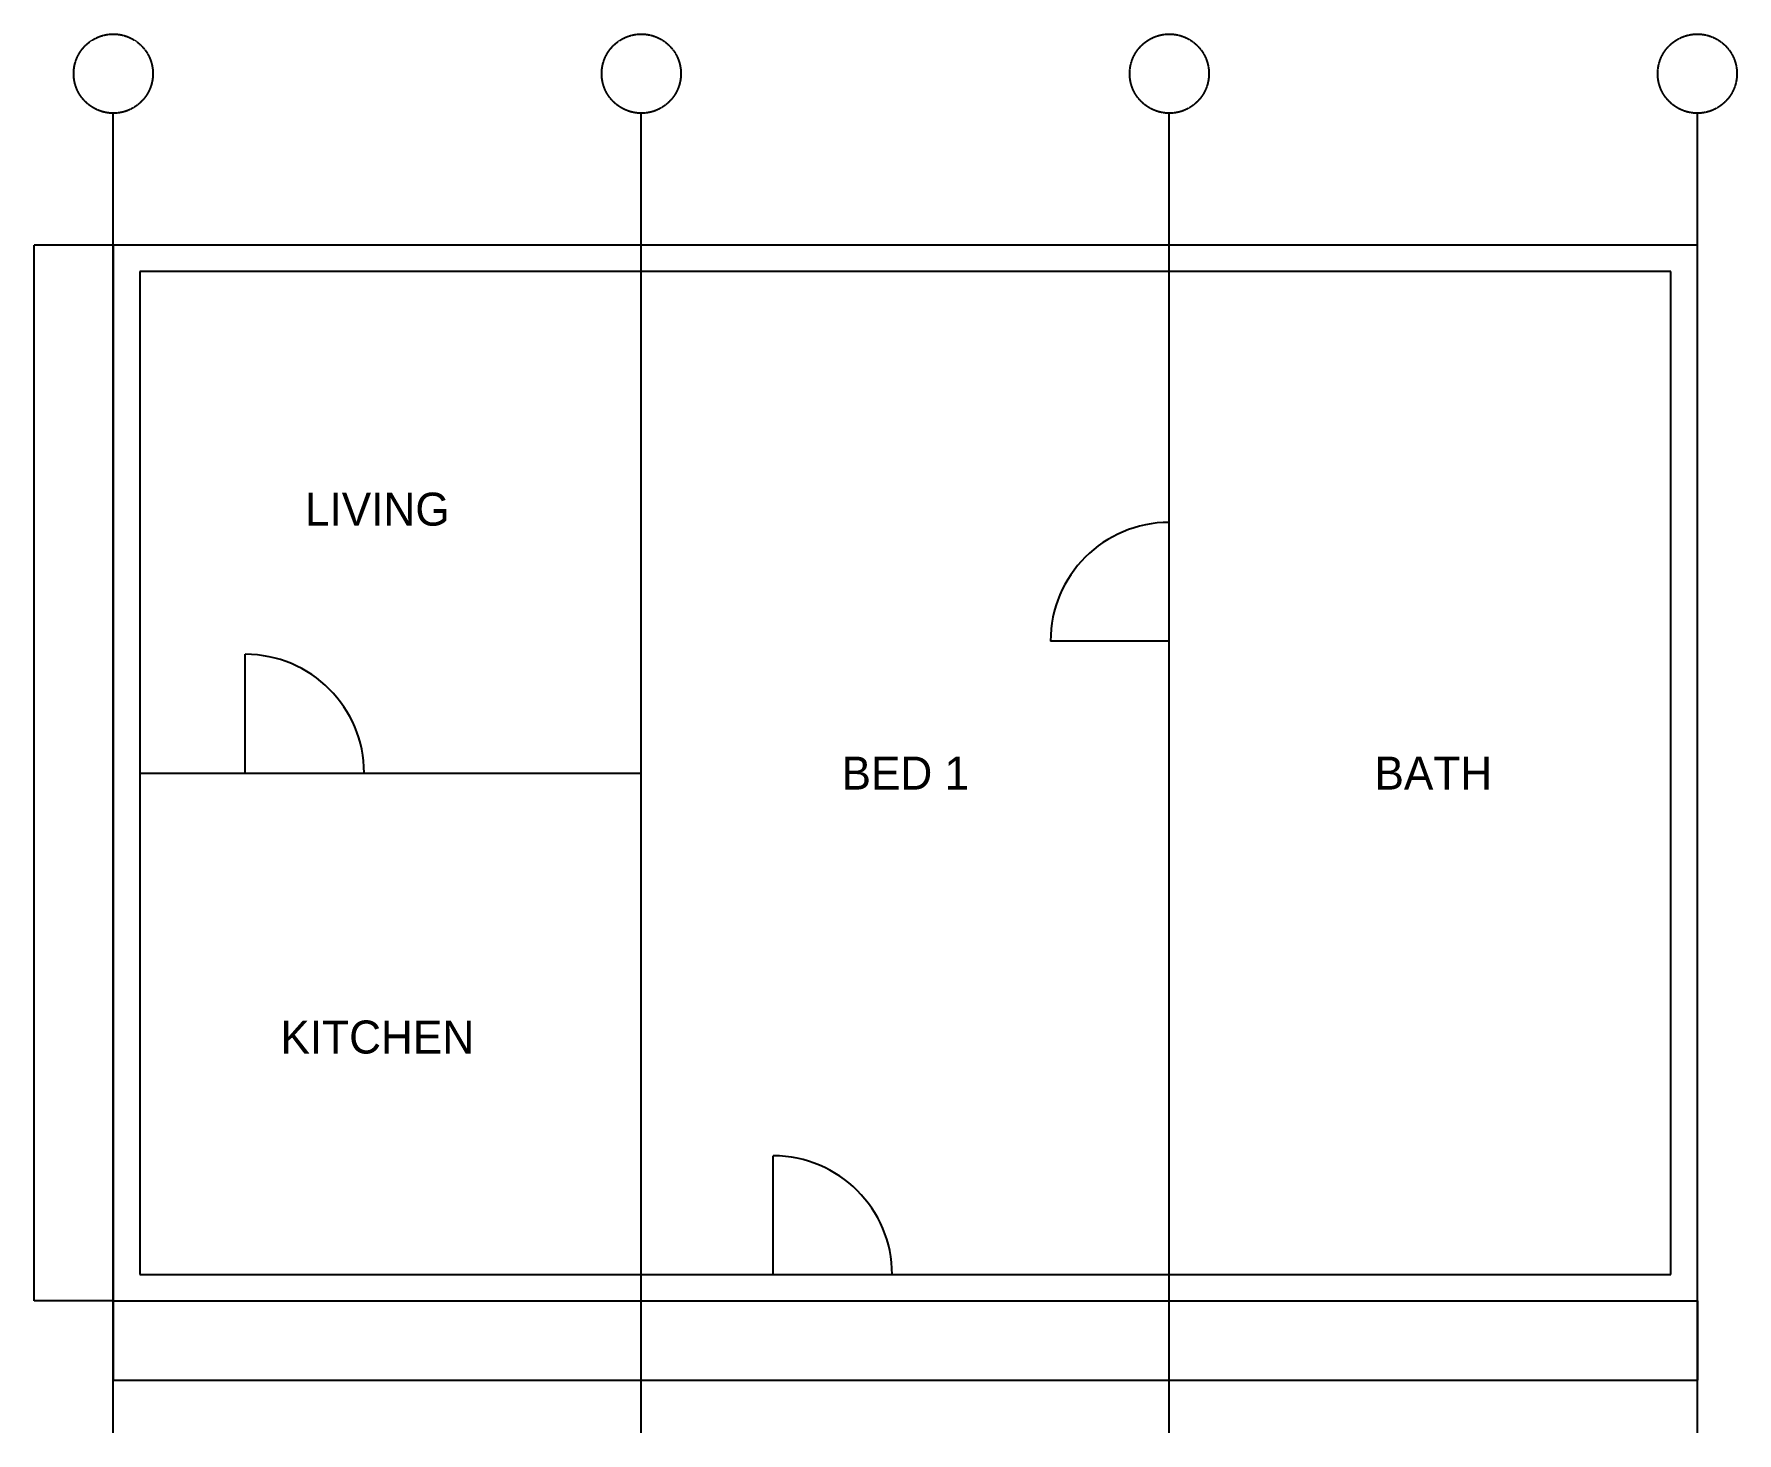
# Model space of a CAD drawing. Header units: metres. Extents: x -600 to 12300, y -1000 to 9600.
import ezdxf
from ezdxf.enums import TextEntityAlignment as Align

# ---------------------------------------------------------------- set-up
doc = ezdxf.new("R2010")
doc.units = ezdxf.units.M
doc.linetypes.add('DASHED', pattern=[1.524, 1.27, -0.254])
for name, color, linetype in [('DIMS', 1, 'Continuous'), ('DOORS', 3, 'Continuous'), ('GRID', 8, 'DASHED'), ('ROOMS', 2, 'Continuous'), ('WALLS', 7, 'Continuous'), ('WINDOWS', 4, 'Continuous')]:
    doc.layers.add(name, color=color, linetype=linetype)
doc.styles.add('OpenSansCondensed-Light', font='OpenSansCondensed-Light.ttf')
doc.dimstyles.new('EZDXF', dxfattribs={"dimtxt": 0.25, "dimasz": 0.175, "dimexe": 0.375, "dimexo": 0.125, "dimgap": 0.1, "dimtad": 1, "dimlfac": 100, "dimzin": 12, "dimdsep": 46, "dimtxsty": 'OpenSansCondensed-Light', "dimblk": 'ARCHTICK', "dimcen": 2.5, "dimazin": 3, "dimtfac": 0.5, "dimtmove": 2, "dimatfit": 3})

# ---------------------------------------------------------------- blocks, each defined once
blk = doc.blocks.new('_ARCHTICK')
at = {"color": 0, "linetype": 'BYBLOCK', "const_width": 0.15}
blk.add_lwpolyline([(-0.5, -0.5), (0.5, 0.5)], dxfattribs=at)

msp = doc.modelspace()

# ---------------------------------------------------------------- linework, layer by layer
at = {"layer": 'DOORS'}
for p, q in [((8000, 5000), (7100, 5000)), ((1000, 4000), (1000, 4900)), ((5000, 200), (5000, 1100))]:
    msp.add_line(p, q, dxfattribs=at)
for centre, start, end in [((8000, 5000), 90, 180), ((1000, 4000), 0, 90), ((5000, 200), 0, 90)]:
    msp.add_arc(centre, 900, start, end, dxfattribs=at)
at = {"layer": 'GRID'}
for p, q in [((0, -1000), (0, 9000)), ((4000, -1000), (4000, 9000)), ((8000, -1000), (8000, 9000)), ((12000, -1000), (12000, 9000))]:
    msp.add_line(p, q, dxfattribs=at)
for centre in [(0, 9300), (4000, 9300), (8000, 9300), (12000, 9300)]:
    msp.add_circle(centre, 300, dxfattribs=at)
at = {"layer": 'WALLS'}
for p, q in [((12000, 8000), (0, 8000)), ((0, 8000), (0, 0)), ((12000, 0), (12000, 8000)), ((11800, 7800), (200, 7800)), ((200, 7800), (200, 200)), ((4000, 200), (4000, 7800)), ((8000, 200), (8000, 7800)), ((11800, 200), (11800, 7800)), ((200, 4000), (4000, 4000)), ((200, 200), (11800, 200)), ((0, 0), (12000, 0))]:
    msp.add_line(p, q, dxfattribs=at)
at = {"layer": 'WINDOWS'}
for p, q in [((1500, 200), (2700, 200)), ((6000, 200), (7200, 200)), ((9500, 200), (10700, 200)), ((1500, 0), (2700, 0)), ((6000, 0), (7200, 0)), ((9500, 0), (10700, 0))]:
    msp.add_line(p, q, dxfattribs=at)

# ---------------------------------------------------------------- texts
at = {"layer": 'ROOMS'}
for s, p in [('LIVING', (2000, 6000)), ('BED 1', (6000, 4000)), ('BATH', (10000, 4000)), ('KITCHEN', (2000, 2000))]:
    msp.add_text(s, height=250, dxfattribs=at).set_placement(p, align=Align.MIDDLE_CENTER)

# ---------------------------------------------------------------- dimensions: what is measured, and where the dimension line sits
at = {"layer": 'DIMS'}
msp.add_linear_dim(base=(-600, 0), p1=(0, 0), p2=(0, 8000), angle=90, dimstyle='EZDXF', dxfattribs=at).render()
msp.add_linear_dim(base=(0, -600), p1=(0, 0), p2=(12000, 0), dimstyle='EZDXF', dxfattribs=at).render()

doc.saveas('drawing.dxf')
